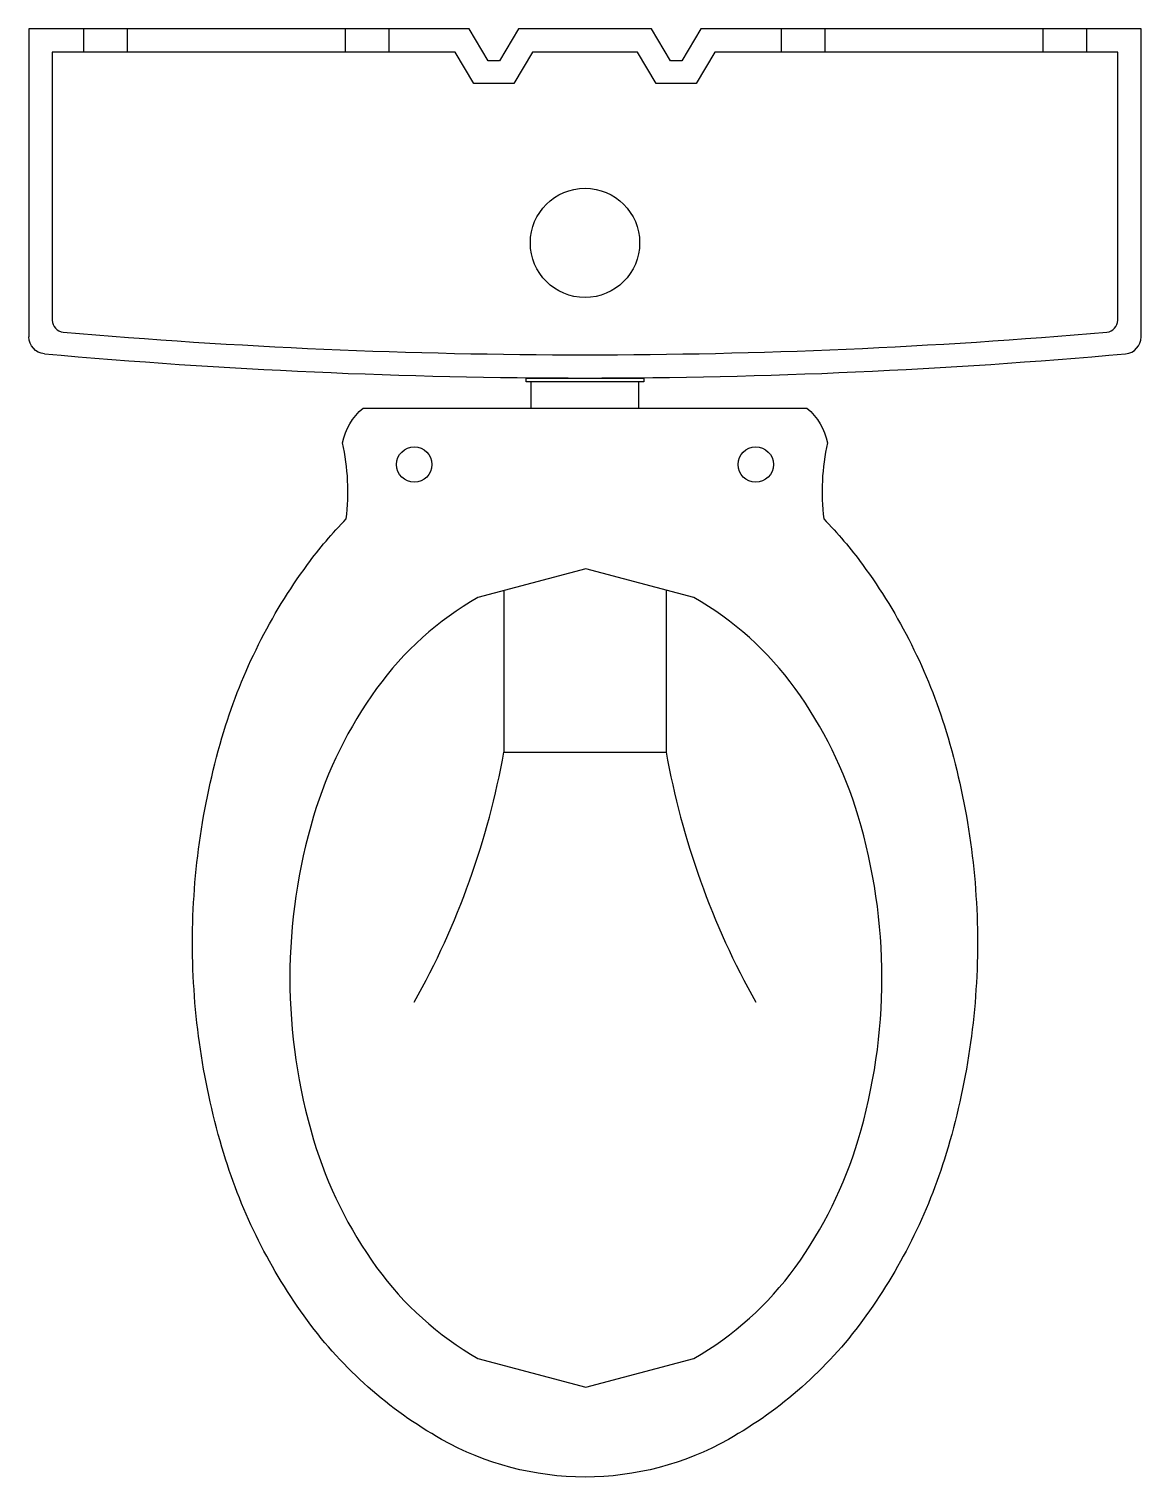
# Model space of a CAD drawing. Extents: x -0.948 to -0.438, y -0.587 to 0.077.
import ezdxf

# ---------------------------------------------------------------- set-up
doc = ezdxf.new("R2010")
doc.units = 0
doc.header["$LTSCALE"] = 0.5
doc.header["$MEASUREMENT"] = 0
doc.layers.get('0').update_dxf_attribs({"linetype": 'CONTINUOUS'})

msp = doc.modelspace()

# ---------------------------------------------------------------- linework, layer by layer
for p, q in [((-0.71761, -0.09745), (-0.71761, -0.08528)), ((-0.66811, -0.09745), (-0.66811, -0.08528))]:
    msp.add_line(p, q)
for points in [[(-0.94078, -0.07237, 0.022288), (-0.69286, -0.08348, 0.022288), (-0.44494, -0.07237, 0.388278), (-0.43786, -0.06463), (-0.43786, 0.07652), (-0.63974, 0.07652), (-0.64849, 0.0619), (-0.65359, 0.0619), (-0.66234, 0.07652), (-0.72338, 0.07652), (-0.73213, 0.0619), (-0.73723, 0.0619), (-0.74598, 0.07652), (-0.94786, 0.07652), (-0.94786, -0.06463)], [(-0.69286, -0.07283, 0.02159), (-0.45359, -0.06244, 0.389081), (-0.44856, -0.05695), (-0.44856, 0.06582), (-0.63332, 0.06582), (-0.6419, 0.05149), (-0.66018, 0.05149), (-0.66876, 0.06582), (-0.71697, 0.06582), (-0.72554, 0.05149), (-0.74382, 0.05149), (-0.7524, 0.06582), (-0.93716, 0.06582), (-0.93716, -0.05695)], [(-0.94078, -0.07237, -0.388278), (-0.94786, -0.06463, -0.388278)]]:
    msp.add_lwpolyline(points, format="xyb")
for points in [[(-0.92286, 0.07652), (-0.92286, 0.06582)], [(-0.90286, 0.07652), (-0.90286, 0.06582)], [(-0.80286, 0.07652), (-0.80286, 0.06582)], [(-0.78286, 0.07652), (-0.78286, 0.06582)], [(-0.60286, 0.07652), (-0.60286, 0.06582)], [(-0.58286, 0.07652), (-0.58286, 0.06582)], [(-0.48286, 0.07652), (-0.48286, 0.06582)], [(-0.46286, 0.07652), (-0.46286, 0.06582)], [(-0.73005, -0.18091), (-0.73005, -0.25496)], [(-0.65567, -0.18069), (-0.65567, -0.25496)], [(-0.73005, -0.25496), (-0.65567, -0.25496)]]:
    msp.add_lwpolyline(points)
msp.add_lwpolyline([(-0.66595, -0.08348), (-0.66595, -0.08528), (-0.69286, -0.08528), (-0.71977, -0.08528), (-0.71977, -0.08348), (-0.69286, -0.08348)], close=True)
for points in [[(-0.79466, -0.09727), (-0.59106, -0.09727, -0.167003), (-0.58165, -0.11322, 0.085706), (-0.58339, -0.14806, -0.035259), (-0.56558, -0.16903, -0.084756), (-0.52726, -0.2455, -0.073988), (-0.51286, -0.34227, -0.073988), (-0.52726, -0.43903, -0.084756), (-0.56558, -0.51551, -0.106347), (-0.62705, -0.56999, -0.129052), (-0.69286, -0.58727, -0.129052), (-0.75868, -0.56999, -0.106347), (-0.82014, -0.51551, -0.084756), (-0.85846, -0.43903, -0.073988), (-0.87286, -0.34227, -0.073988), (-0.85846, -0.2455, -0.084756), (-0.82014, -0.16903, -0.035259), (-0.80233, -0.14806, 0.085706), (-0.80407, -0.11322, -0.167003)], [(-0.69245, -0.5461), (-0.64295, -0.53293, 0.106525), (-0.59646, -0.49115, 0.083995), (-0.56758, -0.43269, 0.072933), (-0.5567, -0.3585, 0.072933), (-0.56758, -0.28432, 0.083995), (-0.59646, -0.22586, 0.106525), (-0.64295, -0.18408), (-0.69245, -0.17091), (-0.74195, -0.18408, 0.106525), (-0.78844, -0.22586, 0.083995), (-0.81732, -0.28432, 0.072933), (-0.8282, -0.3585, 0.072933), (-0.81732, -0.43269, 0.083995), (-0.78844, -0.49115, 0.106525), (-0.74195, -0.53293)]]:
    msp.add_lwpolyline(points, format="xyb", close=True)
for centre, radius in [((-0.69286, -0.02155), 0.02506), ((-0.77115, -0.12314), 0.00811), ((-0.61457, -0.12314), 0.00811)]:
    msp.add_circle(centre, radius)
for centre, radius, start, end in [((-0.93165, -0.05695), 0.00551, 180, 265.04017), ((-0.69226, 2.70162), 2.77445, 265.04019, 269.98759), ((-1.09363, -0.18938), 0.36945, 330.79376, 349.77569), ((-0.29209, -0.18938), 0.36945, 190.22431, 209.20624)]:
    msp.add_arc(centre, radius, start, end)

doc.saveas('drawing.dxf')
